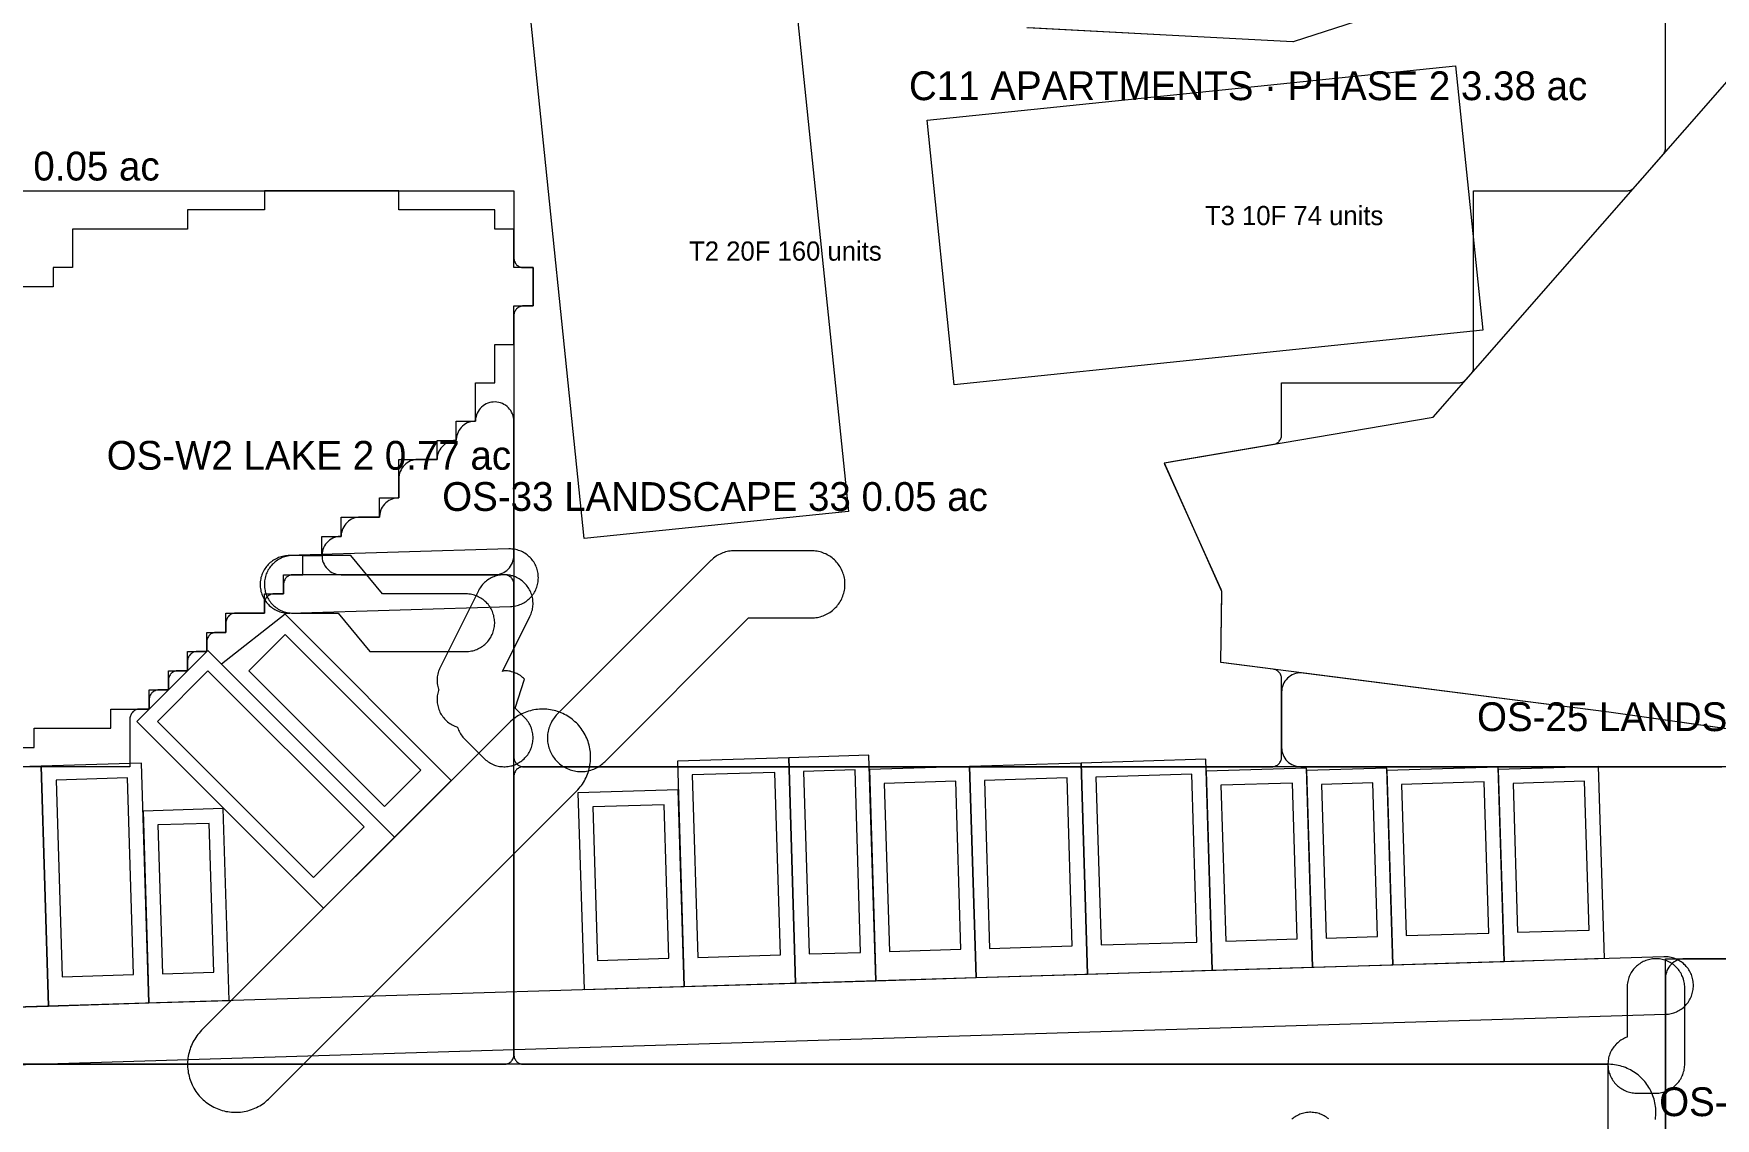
# Model space of a CAD drawing. Extents: x 32 to 940, y -21 to 684.
# Drawn here: x 490 to 665.2, y 413.4 to 526.4 of the extents above; entities that cross this region are included whole.
import ezdxf

# ---------------------------------------------------------------- set-up
doc = ezdxf.new("R2010")
doc.units = 0
for name, color, linetype, lineweight in [('BUILDING-APARTMENTS', 1, 'Continuous', 0), ('GREEN-LANDSCAPE', 3, 'Continuous', 0), ('PLOT', 4, 'Continuous', 0), ('ROAD-PRIMARY', 1, 'Continuous', 0), ('ROAD-SECONDARY', 1, 'Continuous', 0), ('ROAD-TERTIARY', 7, 'Continuous', 0), ('SITE-BOUNDARY', 7, 'Continuous', 0), ('TEXT-PLOT', 7, 'Continuous', 0), ('TEXT-ZONE', 7, 'Continuous', 0), ('VILLA-HOUSE', 7, 'Continuous', 0), ('WATER', 5, 'Continuous', 0), ('ZONE-APARTMENTS', 1, 'Continuous', 0), ('ZONE-VILLAS', 2, 'Continuous', 0)]:
    doc.layers.add(name, color=color, linetype=linetype, lineweight=lineweight)

msp = doc.modelspace()

# ---------------------------------------------------------------- linework, layer by layer
at = {"layer": 'BUILDING-APARTMENTS'}
for points in [[(547.33, 473.76), (541.65, 528.84), (569.18, 531.68), (574.87, 476.6)], [(585.89, 489.8), (583.05, 517.34), (638.12, 523.03), (640.97, 495.49)]]:
    msp.add_lwpolyline(points, close=True, dxfattribs=at)
at = {"layer": 'GREEN-LANDSCAPE'}
msp.add_lwpolyline([(520, 472.05), (520.01, 471.85), (520.03, 471.65), (520.07, 471.46), (520.14, 471.27), (520.22, 471.09), (520.32, 470.92), (520.44, 470.75), (520.57, 470.6), (520.71, 470.47), (520.87, 470.35), (521.04, 470.24), (521.22, 470.16), (521.41, 470.09), (521.6, 470.04), (521.8, 470.01), (522, 470), (538, 470), (538.2, 470.01), (538.39, 470.04), (538.58, 470.09), (538.77, 470.15), (538.94, 470.24), (539.11, 470.34), (539.27, 470.45), (539.41, 470.59), (539.55, 470.73), (539.66, 470.89), (539.76, 471.06), (539.85, 471.23), (539.91, 471.42), (539.96, 471.61), (539.99, 471.8), (540, 472), (540, 486), (539.99, 486.19), (539.96, 486.38), (539.92, 486.57), (539.85, 486.75), (539.77, 486.93), (539.67, 487.1), (539.56, 487.25), (539.43, 487.4), (539.29, 487.53), (539.14, 487.65), (538.97, 487.75), (538.8, 487.83), (538.62, 487.9), (538.43, 487.95), (538.24, 487.99), (538.05, 488), (537.86, 487.99), (537.66, 487.97), (537.48, 487.93), (537.29, 487.87), (537.11, 487.79), (536.95, 487.7), (536.79, 487.59), (536.64, 487.47), (536.5, 487.33), (536.38, 487.18), (536.28, 487.02), (536.19, 486.84), (536.11, 486.67), (536.06, 486.48), (536.02, 486.29), (536, 486.1), (536, 486), (535.9, 486), (535.71, 485.98), (535.51, 485.94), (535.33, 485.88), (535.14, 485.81), (534.97, 485.72), (534.81, 485.61), (534.66, 485.48), (534.52, 485.34), (534.39, 485.19), (534.28, 485.03), (534.19, 484.86), (534.12, 484.67), (534.06, 484.49), (534.02, 484.29), (534, 484.1), (534, 484), (533.9, 484), (533.71, 483.98), (533.51, 483.94), (533.33, 483.88), (533.14, 483.81), (532.97, 483.72), (532.81, 483.61), (532.66, 483.48), (532.52, 483.34), (532.39, 483.19), (532.28, 483.03), (532.19, 482.86), (532.12, 482.67), (532.06, 482.49), (532.02, 482.29), (532, 482.1), (532, 482), (531.95, 482), (530, 482), (529.8, 481.99), (529.61, 481.96), (529.42, 481.91), (529.23, 481.85), (529.06, 481.76), (528.89, 481.66), (528.73, 481.55), (528.59, 481.41), (528.45, 481.27), (528.34, 481.11), (528.24, 480.94), (528.15, 480.77), (528.09, 480.58), (528.04, 480.39), (528.01, 480.2), (528, 480), (528, 478.05), (528, 478), (527.9, 478), (527.71, 477.98), (527.51, 477.94), (527.33, 477.88), (527.14, 477.81), (526.97, 477.72), (526.81, 477.61), (526.66, 477.48), (526.52, 477.34), (526.39, 477.19), (526.28, 477.03), (526.19, 476.86), (526.12, 476.67), (526.06, 476.49), (526.02, 476.29), (526, 476.1), (526, 476), (525.95, 476), (524, 476), (523.81, 475.99), (523.62, 475.96), (523.44, 475.92), (523.26, 475.86), (523.08, 475.78), (522.92, 475.68), (522.76, 475.57), (522.62, 475.45), (522.49, 475.31), (522.37, 475.16), (522.27, 475), (522.18, 474.83), (522.11, 474.66), (522.06, 474.47), (522.02, 474.29), (522, 474.1), (522, 474), (521.9, 474), (521.7, 473.98), (521.51, 473.94), (521.32, 473.88), (521.13, 473.8), (520.96, 473.71), (520.79, 473.6), (520.64, 473.47), (520.5, 473.32), (520.38, 473.17), (520.27, 473), (520.18, 472.82), (520.1, 472.64), (520.05, 472.45), (520.02, 472.25)], close=True, dxfattribs=at)
for points in [[(666.16, 453.98), (654.11, 455.69), (654.08, 455.69), (622.25, 459.76), (622.05, 459.78), (621.85, 459.77), (621.66, 459.75), (621.46, 459.7), (621.27, 459.64), (621.09, 459.56), (620.92, 459.46), (620.76, 459.34), (620.61, 459.21), (620.47, 459.06), (620.35, 458.9), (620.24, 458.73), (620.16, 458.55), (620.09, 458.37), (620.04, 458.17), (620.01, 457.98), (620, 457.78), (620, 452), (620.01, 451.8), (620.04, 451.61), (620.09, 451.42), (620.15, 451.23), (620.24, 451.06), (620.34, 450.89), (620.45, 450.73), (620.59, 450.59), (620.73, 450.45), (620.89, 450.34), (621.06, 450.24), (621.23, 450.15), (621.42, 450.09), (621.61, 450.04), (621.8, 450.01), (622, 450), (665.88, 450)], [(670.78, 430), (662, 430), (661.8, 429.99), (661.61, 429.96), (661.42, 429.91), (661.23, 429.85), (661.06, 429.76), (660.89, 429.66), (660.73, 429.55), (660.59, 429.41), (660.45, 429.27), (660.34, 429.11), (660.24, 428.94), (660.15, 428.77), (660.09, 428.58), (660.04, 428.39), (660.01, 428.2), (660, 428), (660, 411.02)]]:
    msp.add_lwpolyline(points, dxfattribs=at)
at = {"layer": 'PLOT'}
for points in [[(527.57, 442.67), (533.48, 448.58), (516.16, 465.9), (509.54, 460.7)], [(520.18, 435.28), (527.57, 442.67), (508.12, 462.11), (500.73, 454.72)], [(491.52, 425.07), (501.97, 425.39), (501.2, 450.38), (490.76, 450.06)], [(557.76, 427.1), (569.36, 427.46), (568.64, 450.94), (557.04, 450.59)], [(569.36, 427.46), (577.72, 427.71), (577, 451.2), (568.64, 450.94)], [(588.17, 428.03), (599.77, 428.39), (599.1, 450.38), (587.49, 450.02)], [(599.77, 428.39), (612.77, 428.79), (612.1, 450.78), (599.1, 450.38)], [(478.52, 424.67), (491.52, 425.07), (490.76, 450.06), (477.76, 449.66)], [(577.72, 427.71), (588.17, 428.03), (587.49, 450.02), (577.05, 449.7)], [(612.77, 428.79), (623.22, 429.11), (622.59, 449.85), (612.14, 449.53)], [(623.22, 429.11), (631.58, 429.36), (630.95, 449.85), (622.59, 449.6)], [(631.58, 429.36), (643.19, 429.72), (642.57, 449.96), (630.96, 449.6)], [(643.19, 429.72), (653.63, 430.04), (653.02, 450.03), (642.57, 449.71)], [(547.31, 426.78), (557.76, 427.1), (557.13, 447.59), (546.68, 447.27)], [(501.97, 425.39), (510.33, 425.65), (509.71, 445.64), (501.36, 445.38)]]:
    msp.add_lwpolyline(points, close=True, dxfattribs=at)
at = {"layer": 'ROAD-PRIMARY'}
msp.add_lwpolyline([(511.14, 414), (511.34, 414.01), (511.53, 414.03), (511.72, 414.05), (511.91, 414.08), (512.1, 414.12), (512.28, 414.17), (512.47, 414.22), (512.65, 414.28), (512.83, 414.35), (513.01, 414.42), (513.18, 414.5), (513.36, 414.59), (513.52, 414.68), (513.69, 414.78), (513.85, 414.89), (514, 415), (514.15, 415.12), (514.3, 415.25), (514.44, 415.38), (514.54, 415.46), (546.54, 447.46), (546.67, 447.6), (546.8, 447.75), (546.92, 447.89), (547.04, 448.05), (547.15, 448.2), (547.25, 448.37), (547.35, 448.53), (547.44, 448.7), (547.52, 448.87), (547.6, 449.05), (547.67, 449.23), (547.74, 449.41), (547.8, 449.59), (547.85, 449.78), (547.89, 449.97), (547.93, 450.15), (547.96, 450.35), (547.98, 450.54), (547.99, 450.73), (548, 450.92), (548, 451.11), (547.99, 451.3), (547.98, 451.5), (547.95, 451.69), (547.92, 451.88), (547.88, 452.06), (547.84, 452.25), (547.79, 452.44), (547.73, 452.62), (547.66, 452.8), (547.59, 452.98), (547.51, 453.15), (547.43, 453.33), (547.33, 453.5), (547.23, 453.66), (547.13, 453.82), (547.02, 453.98), (546.9, 454.13), (546.78, 454.28), (546.65, 454.42), (546.51, 454.56), (546.37, 454.69), (546.23, 454.82), (546.08, 454.94), (545.93, 455.05), (545.77, 455.16), (545.61, 455.27), (545.44, 455.36), (545.27, 455.45), (545.1, 455.54), (544.92, 455.62), (544.74, 455.69), (544.56, 455.75), (544.38, 455.81), (544.19, 455.86), (544, 455.9), (543.81, 455.93), (543.62, 455.96), (543.43, 455.98), (543.24, 455.99), (543.05, 456), (542.86, 456), (542.66, 455.99), (542.47, 455.97), (542.28, 455.95), (542.09, 455.92), (541.9, 455.88), (541.72, 455.83), (541.53, 455.78), (541.35, 455.72), (541.17, 455.65), (540.99, 455.58), (540.82, 455.5), (540.64, 455.41), (540.48, 455.32), (540.31, 455.22), (540.15, 455.11), (540, 455), (539.85, 454.88), (539.7, 454.75), (539.56, 454.62), (539.46, 454.54), (507.46, 422.54), (507.33, 422.4), (507.2, 422.25), (507.08, 422.11), (506.96, 421.95), (506.85, 421.8), (506.75, 421.63), (506.65, 421.47), (506.56, 421.3), (506.48, 421.13), (506.4, 420.95), (506.32, 420.77), (506.26, 420.59), (506.2, 420.41), (506.15, 420.22), (506.11, 420.03), (506.07, 419.85), (506.04, 419.65), (506.02, 419.46), (506.01, 419.27), (506, 419.08), (506, 418.89), (506.01, 418.7), (506.02, 418.5), (506.05, 418.31), (506.08, 418.12), (506.12, 417.94), (506.16, 417.75), (506.21, 417.56), (506.27, 417.38), (506.34, 417.2), (506.41, 417.02), (506.49, 416.85), (506.57, 416.67), (506.67, 416.5), (506.77, 416.34), (506.87, 416.18), (506.98, 416.02), (507.1, 415.87), (507.22, 415.72), (507.35, 415.58), (507.49, 415.44), (507.63, 415.31), (507.77, 415.18), (507.92, 415.06), (508.07, 414.95), (508.23, 414.84), (508.39, 414.73), (508.56, 414.64), (508.73, 414.55), (508.9, 414.46), (509.08, 414.38), (509.26, 414.31), (509.44, 414.25), (509.62, 414.19), (509.81, 414.14), (510, 414.1), (510.19, 414.07), (510.38, 414.04), (510.57, 414.02), (510.76, 414.01), (510.95, 414)], close=True, dxfattribs=at)
msp.add_lwpolyline([(658.95, 413.26), (658.97, 413.46), (658.99, 413.65), (659, 413.84), (659, 414.03), (659, 414.22), (658.98, 414.42), (658.96, 414.61), (658.94, 414.8), (658.9, 414.99), (658.86, 415.18), (658.81, 415.36), (658.75, 415.55), (658.69, 415.73), (658.62, 415.91), (658.55, 416.08), (658.46, 416.25), (658.37, 416.43), (658.28, 416.59), (658.17, 416.75), (658.06, 416.91), (657.95, 417.07), (657.83, 417.22), (657.7, 417.36), (657.57, 417.5), (657.43, 417.64), (657.29, 417.76), (657.14, 417.89), (656.99, 418.01), (656.84, 418.12), (656.67, 418.23), (656.51, 418.32), (656.34, 418.42), (656.17, 418.5), (656, 418.58), (655.82, 418.66), (655.64, 418.72), (655.45, 418.78), (655.27, 418.84), (655.08, 418.88), (654.89, 418.92), (654.7, 418.95), (654.51, 418.97), (654.32, 418.99), (654.13, 419), (654, 419), (420, 419)], dxfattribs=at)
at = {"layer": 'ROAD-SECONDARY'}
msp.add_lwpolyline([(547.1, 449.5), (547.26, 449.51), (547.42, 449.52), (547.57, 449.55), (547.73, 449.58), (547.88, 449.61), (548.03, 449.65), (548.18, 449.7), (548.33, 449.76), (548.47, 449.82), (548.61, 449.89), (548.75, 449.97), (548.89, 450.05), (549.02, 450.14), (549.14, 450.23), (549.27, 450.33), (549.38, 450.44), (549.48, 450.52), (564.45, 465.5), (571, 465.5), (571.16, 465.5), (571.32, 465.51), (571.47, 465.53), (571.63, 465.56), (571.78, 465.59), (571.93, 465.63), (572.08, 465.67), (572.23, 465.72), (572.38, 465.78), (572.52, 465.85), (572.66, 465.92), (572.8, 466), (572.93, 466.08), (573.06, 466.17), (573.19, 466.27), (573.31, 466.37), (573.42, 466.48), (573.53, 466.59), (573.64, 466.7), (573.74, 466.82), (573.84, 466.95), (573.93, 467.08), (574.01, 467.21), (574.09, 467.35), (574.16, 467.49), (574.22, 467.63), (574.28, 467.78), (574.33, 467.93), (574.38, 468.08), (574.41, 468.23), (574.45, 468.39), (574.47, 468.54), (574.49, 468.7), (574.5, 468.86), (574.5, 469.01), (574.5, 469.17), (574.48, 469.33), (574.47, 469.49), (574.44, 469.64), (574.41, 469.8), (574.37, 469.95), (574.32, 470.1), (574.27, 470.25), (574.21, 470.39), (574.14, 470.54), (574.07, 470.68), (573.99, 470.81), (573.91, 470.95), (573.82, 471.07), (573.72, 471.2), (573.62, 471.32), (573.51, 471.44), (573.4, 471.55), (573.28, 471.65), (573.16, 471.75), (573.04, 471.85), (572.91, 471.94), (572.77, 472.02), (572.64, 472.09), (572.5, 472.17), (572.35, 472.23), (572.2, 472.29), (572.05, 472.34), (571.9, 472.38), (571.75, 472.42), (571.6, 472.45), (571.44, 472.47), (571.28, 472.49), (571.13, 472.5), (571, 472.5), (563, 472.5), (562.84, 472.5), (562.68, 472.49), (562.53, 472.47), (562.37, 472.44), (562.22, 472.41), (562.07, 472.37), (561.92, 472.33), (561.77, 472.28), (561.62, 472.22), (561.48, 472.15), (561.34, 472.08), (561.2, 472), (561.07, 471.92), (560.94, 471.83), (560.81, 471.73), (560.69, 471.63), (560.58, 471.52), (560.52, 471.48), (544.52, 455.48), (544.42, 455.36), (544.31, 455.24), (544.22, 455.12), (544.12, 454.99), (544.03, 454.86), (543.96, 454.73), (543.88, 454.59), (543.81, 454.44), (543.75, 454.3), (543.7, 454.15), (543.65, 454), (543.61, 453.85), (543.57, 453.7), (543.54, 453.54), (543.52, 453.38), (543.51, 453.23), (543.5, 453.07), (543.5, 452.91), (543.51, 452.76), (543.52, 452.6), (543.54, 452.44), (543.57, 452.29), (543.61, 452.13), (543.65, 451.98), (543.7, 451.83), (543.76, 451.69), (543.82, 451.54), (543.89, 451.4), (543.96, 451.26), (544.04, 451.13), (544.13, 451), (544.22, 450.87), (544.32, 450.75), (544.43, 450.63), (544.54, 450.51), (544.65, 450.41), (544.77, 450.3), (544.89, 450.2), (545.02, 450.11), (545.15, 450.03), (545.29, 449.95), (545.43, 449.87), (545.57, 449.81), (545.72, 449.74), (545.86, 449.69), (546.01, 449.64), (546.16, 449.6), (546.32, 449.57), (546.47, 449.54), (546.63, 449.52), (546.79, 449.51), (546.94, 449.5)], close=True, dxfattribs=at)
at = {"layer": 'ROAD-TERTIARY'}
for points in [[(539.65, 466.69), (539.79, 466.7), (539.94, 466.72), (540.08, 466.74), (540.22, 466.77), (540.36, 466.8), (540.5, 466.84), (540.63, 466.89), (540.77, 466.95), (540.9, 467.01), (541.03, 467.08), (541.15, 467.15), (541.27, 467.23), (541.39, 467.32), (541.5, 467.41), (541.61, 467.5), (541.71, 467.6), (541.81, 467.71), (541.9, 467.82), (541.99, 467.94), (542.07, 468.06), (542.15, 468.18), (542.22, 468.3), (542.28, 468.43), (542.34, 468.57), (542.39, 468.7), (542.43, 468.84), (542.47, 468.98), (542.5, 469.12), (542.53, 469.26), (542.54, 469.4), (542.55, 469.55), (542.56, 469.69), (542.55, 469.84), (542.54, 469.98), (542.52, 470.13), (542.5, 470.27), (542.47, 470.41), (542.43, 470.55), (542.39, 470.69), (542.34, 470.82), (542.28, 470.95), (542.22, 471.08), (542.14, 471.21), (542.07, 471.33), (541.99, 471.45), (541.9, 471.57), (541.81, 471.68), (541.71, 471.78), (541.61, 471.88), (541.5, 471.98), (541.38, 472.07), (541.27, 472.16), (541.15, 472.24), (541.02, 472.31), (540.9, 472.38), (540.76, 472.44), (540.63, 472.49), (540.5, 472.54), (540.36, 472.58), (540.22, 472.62), (540.08, 472.65), (539.93, 472.67), (539.79, 472.68), (539.64, 472.69), (539.47, 472.69), (516.48, 471.99), (516.33, 471.98), (516.19, 471.96), (516.04, 471.94), (515.9, 471.91), (515.76, 471.88), (515.63, 471.83), (515.49, 471.79), (515.36, 471.73), (515.23, 471.67), (515.1, 471.6), (514.97, 471.53), (514.85, 471.45), (514.74, 471.36), (514.62, 471.27), (514.52, 471.18), (514.41, 471.07), (514.32, 470.97), (514.22, 470.86), (514.14, 470.74), (514.05, 470.62), (513.98, 470.5), (513.91, 470.38), (513.84, 470.25), (513.79, 470.11), (513.74, 469.98), (513.69, 469.84), (513.65, 469.7), (513.62, 469.56), (513.6, 469.42), (513.58, 469.27), (513.57, 469.13), (513.57, 468.99), (513.57, 468.84), (513.58, 468.7), (513.6, 468.55), (513.62, 468.41), (513.65, 468.27), (513.69, 468.13), (513.74, 467.99), (513.79, 467.86), (513.85, 467.73), (513.91, 467.6), (513.98, 467.47), (514.06, 467.35), (514.14, 467.23), (514.23, 467.11), (514.32, 467), (514.42, 466.9), (514.52, 466.8), (514.63, 466.7), (514.74, 466.61), (514.86, 466.52), (514.98, 466.44), (515.1, 466.37), (515.23, 466.3), (515.36, 466.24), (515.49, 466.19), (515.63, 466.14), (515.77, 466.1), (515.91, 466.06), (516.05, 466.03), (516.19, 466.01), (516.34, 466), (516.48, 465.99), (516.66, 465.99)], [(535.14, 462), (535.29, 462.01), (535.43, 462.03), (535.57, 462.06), (535.72, 462.09), (535.86, 462.12), (535.99, 462.17), (536.13, 462.22), (536.26, 462.28), (536.39, 462.34), (536.52, 462.41), (536.64, 462.49), (536.76, 462.57), (536.87, 462.66), (536.98, 462.75), (537.09, 462.85), (537.19, 462.95), (537.29, 463.06), (537.38, 463.17), (537.46, 463.29), (537.54, 463.41), (537.62, 463.53), (537.68, 463.66), (537.75, 463.79), (537.8, 463.92), (537.85, 464.06), (537.89, 464.2), (537.93, 464.34), (537.95, 464.48), (537.98, 464.62), (537.99, 464.77), (538, 464.91), (538, 465.05), (537.99, 465.2), (537.98, 465.34), (537.96, 465.49), (537.93, 465.63), (537.9, 465.77), (537.86, 465.91), (537.81, 466.04), (537.76, 466.18), (537.7, 466.31), (537.63, 466.44), (537.56, 466.56), (537.48, 466.68), (537.4, 466.8), (537.31, 466.92), (537.22, 467.02), (537.12, 467.13), (537.01, 467.23), (536.9, 467.32), (536.79, 467.41), (536.67, 467.49), (536.55, 467.57), (536.42, 467.64), (536.29, 467.71), (536.16, 467.77), (536.03, 467.82), (535.89, 467.87), (535.75, 467.9), (535.61, 467.94), (535.47, 467.96), (535.32, 467.98), (535.18, 468), (535.04, 468), (526.31, 468), (523, 472), (517, 472), (516.86, 472), (516.71, 471.99), (516.57, 471.97), (516.43, 471.94), (516.28, 471.91), (516.14, 471.88), (516.01, 471.83), (515.87, 471.78), (515.74, 471.72), (515.61, 471.66), (515.48, 471.59), (515.36, 471.51), (515.24, 471.43), (515.13, 471.34), (515.02, 471.25), (514.91, 471.15), (514.81, 471.05), (514.71, 470.94), (514.62, 470.83), (514.54, 470.71), (514.46, 470.59), (514.38, 470.47), (514.32, 470.34), (514.25, 470.21), (514.2, 470.08), (514.15, 469.94), (514.11, 469.8), (514.07, 469.66), (514.05, 469.52), (514.02, 469.38), (514.01, 469.23), (514, 469.09), (514, 468.95), (514.01, 468.8), (514.02, 468.66), (514.04, 468.51), (514.07, 468.37), (514.1, 468.23), (514.14, 468.09), (514.19, 467.96), (514.24, 467.82), (514.3, 467.69), (514.37, 467.56), (514.44, 467.44), (514.52, 467.32), (514.6, 467.2), (514.69, 467.08), (514.78, 466.98), (514.88, 466.87), (514.99, 466.77), (515.1, 466.68), (515.21, 466.59), (515.33, 466.51), (515.45, 466.43), (515.58, 466.36), (515.71, 466.29), (515.84, 466.23), (515.97, 466.18), (516.11, 466.13), (516.25, 466.1), (516.39, 466.06), (516.53, 466.04), (516.68, 466.02), (516.82, 466), (516.96, 466), (521.69, 466), (525, 462), (535, 462)], [(539.1, 450), (539.24, 450.01), (539.39, 450.02), (539.53, 450.05), (539.67, 450.08), (539.81, 450.11), (539.95, 450.15), (540.09, 450.2), (540.22, 450.26), (540.35, 450.32), (540.48, 450.39), (540.6, 450.46), (540.72, 450.54), (540.84, 450.63), (540.95, 450.72), (541.06, 450.82), (541.16, 450.92), (541.26, 451.02), (541.35, 451.13), (541.44, 451.25), (541.52, 451.37), (541.59, 451.49), (541.66, 451.62), (541.73, 451.75), (541.78, 451.88), (541.83, 452.02), (541.88, 452.15), (541.92, 452.29), (541.95, 452.44), (541.97, 452.58), (541.99, 452.72), (542, 452.87), (542, 453.01), (542, 453.15), (541.99, 453.3), (541.97, 453.44), (541.94, 453.58), (541.91, 453.72), (541.87, 453.86), (541.83, 454), (541.78, 454.14), (541.72, 454.27), (541.65, 454.4), (541.58, 454.52), (541.51, 454.65), (541.43, 454.76), (541.34, 454.88), (541.25, 454.99), (541.15, 455.1), (541.12, 455.12), (540.15, 456.09), (541.12, 459.12), (541.02, 459.22), (540.91, 459.31), (540.79, 459.4), (540.68, 459.49), (540.55, 459.57), (540.43, 459.64), (540.3, 459.7), (540.17, 459.76), (540.03, 459.82), (539.9, 459.86), (539.76, 459.9), (539.62, 459.94), (539.48, 459.96), (539.33, 459.98), (539.19, 459.99), (539.04, 460), (539, 460), (538.81, 459.91), (541.68, 465.66), (541.75, 465.79), (541.8, 465.92), (541.85, 466.06), (541.89, 466.2), (541.93, 466.34), (541.95, 466.48), (541.98, 466.62), (541.99, 466.76), (542, 466.91), (542, 467.05), (541.99, 467.2), (541.98, 467.34), (541.96, 467.49), (541.93, 467.63), (541.9, 467.77), (541.86, 467.91), (541.81, 468.04), (541.76, 468.18), (541.7, 468.31), (541.63, 468.44), (541.56, 468.56), (541.48, 468.68), (541.4, 468.8), (541.31, 468.91), (541.22, 469.02), (541.12, 469.13), (541.01, 469.23), (540.9, 469.32), (540.79, 469.41), (540.67, 469.49), (540.55, 469.57), (540.42, 469.64), (540.29, 469.71), (540.16, 469.77), (540.03, 469.82), (539.89, 469.87), (539.75, 469.9), (539.61, 469.94), (539.47, 469.96), (539.33, 469.98), (539.18, 470), (539.04, 470), (538.89, 470), (538.75, 469.99), (538.6, 469.97), (538.46, 469.95), (538.32, 469.92), (538.18, 469.89), (538.04, 469.84), (537.91, 469.79), (537.77, 469.74), (537.64, 469.68), (537.52, 469.61), (537.39, 469.53), (537.27, 469.45), (537.16, 469.37), (537.04, 469.27), (536.94, 469.18), (536.84, 469.08), (536.74, 468.97), (536.64, 468.86), (536.56, 468.74), (536.48, 468.62), (536.4, 468.5), (536.33, 468.37), (536.32, 468.34), (532.32, 460.34), (532.25, 460.21), (532.2, 460.08), (532.15, 459.94), (532.11, 459.8), (532.07, 459.66), (532.05, 459.52), (532.02, 459.38), (532.01, 459.24), (532, 459.09), (532, 458.95), (532.01, 458.8), (532.02, 458.66), (532.04, 458.51), (532.07, 458.37), (532.1, 458.23), (532.14, 458.09), (532.17, 458), (532.15, 457.94), (532.11, 457.8), (532.07, 457.66), (532.05, 457.52), (532.02, 457.38), (532.01, 457.24), (532, 457.09), (532, 456.95), (532.01, 456.8), (532.02, 456.66), (532.04, 456.51), (532.07, 456.37), (532.1, 456.23), (532.14, 456.09), (532.19, 455.96), (532.24, 455.82), (532.3, 455.69), (532.37, 455.56), (532.44, 455.44), (532.52, 455.32), (532.6, 455.2), (532.69, 455.09), (532.78, 454.98), (532.88, 454.87), (532.99, 454.77), (533.1, 454.68), (533.21, 454.59), (533.33, 454.51), (533.45, 454.43), (533.58, 454.36), (533.71, 454.29), (533.84, 454.23), (533.97, 454.18), (534.11, 454.13), (534.13, 454.13), (534.14, 454.09), (534.19, 453.96), (534.24, 453.82), (534.3, 453.69), (534.37, 453.56), (534.44, 453.44), (534.52, 453.32), (534.6, 453.2), (534.69, 453.09), (534.78, 452.98), (534.88, 452.88), (536.88, 450.88), (536.98, 450.78), (537.09, 450.69), (537.21, 450.6), (537.32, 450.51), (537.45, 450.43), (537.57, 450.36), (537.7, 450.3), (537.83, 450.24), (537.97, 450.18), (538.1, 450.14), (538.24, 450.1), (538.38, 450.06), (538.52, 450.04), (538.67, 450.02), (538.81, 450.01), (538.96, 450)], [(659.14, 416), (659.29, 416.01), (659.43, 416.03), (659.57, 416.06), (659.72, 416.09), (659.86, 416.12), (659.99, 416.17), (660.13, 416.22), (660.26, 416.28), (660.39, 416.34), (660.52, 416.41), (660.64, 416.49), (660.76, 416.57), (660.87, 416.66), (660.98, 416.75), (661.09, 416.85), (661.19, 416.95), (661.29, 417.06), (661.38, 417.17), (661.46, 417.29), (661.54, 417.41), (661.62, 417.53), (661.68, 417.66), (661.75, 417.79), (661.8, 417.92), (661.85, 418.06), (661.89, 418.2), (661.93, 418.34), (661.95, 418.48), (661.98, 418.62), (661.99, 418.77), (662, 418.91), (662, 419), (662, 427), (662, 427.14), (661.99, 427.29), (661.97, 427.43), (661.95, 427.57), (661.91, 427.71), (661.88, 427.86), (661.83, 427.99), (661.78, 428.13), (661.72, 428.26), (661.66, 428.39), (661.59, 428.52), (661.51, 428.64), (661.43, 428.76), (661.34, 428.87), (661.25, 428.98), (661.15, 429.09), (661.05, 429.19), (660.94, 429.29), (660.83, 429.38), (660.71, 429.46), (660.59, 429.54), (660.47, 429.62), (660.34, 429.68), (660.21, 429.75), (660.08, 429.8), (659.94, 429.85), (659.8, 429.89), (659.66, 429.93), (659.52, 429.95), (659.38, 429.98), (659.23, 429.99), (659.09, 430), (658.95, 430), (658.8, 429.99), (658.66, 429.98), (658.51, 429.96), (658.37, 429.93), (658.23, 429.9), (658.09, 429.86), (657.96, 429.81), (657.82, 429.76), (657.69, 429.7), (657.56, 429.63), (657.44, 429.56), (657.32, 429.48), (657.2, 429.4), (657.09, 429.31), (656.98, 429.21), (656.87, 429.12), (656.77, 429.01), (656.68, 428.9), (656.59, 428.79), (656.51, 428.67), (656.43, 428.55), (656.36, 428.42), (656.29, 428.29), (656.23, 428.16), (656.18, 428.03), (656.13, 427.89), (656.1, 427.75), (656.06, 427.61), (656.04, 427.47), (656.02, 427.32), (656, 427.18), (656, 427.04), (656, 421.83), (655.87, 421.78), (655.74, 421.72), (655.61, 421.66), (655.48, 421.59), (655.36, 421.51), (655.24, 421.43), (655.13, 421.34), (655.02, 421.25), (654.91, 421.15), (654.81, 421.05), (654.71, 420.94), (654.62, 420.83), (654.54, 420.71), (654.46, 420.59), (654.38, 420.47), (654.32, 420.34), (654.25, 420.21), (654.2, 420.08), (654.15, 419.94), (654.11, 419.8), (654.07, 419.66), (654.05, 419.52), (654.02, 419.38), (654.01, 419.23), (654, 419.09), (654, 418.95), (654.01, 418.8), (654.02, 418.66), (654.04, 418.51), (654.07, 418.37), (654.1, 418.23), (654.14, 418.09), (654.19, 417.96), (654.24, 417.82), (654.3, 417.69), (654.37, 417.56), (654.44, 417.44), (654.52, 417.32), (654.6, 417.2), (654.69, 417.08), (654.78, 416.98), (654.88, 416.87), (654.99, 416.77), (655.1, 416.68), (655.21, 416.59), (655.33, 416.51), (655.45, 416.43), (655.58, 416.36), (655.71, 416.29), (655.84, 416.23), (655.97, 416.18), (656.11, 416.13), (656.25, 416.1), (656.39, 416.06), (656.53, 416.04), (656.68, 416.02), (656.82, 416), (656.96, 416), (659, 416)]]:
    msp.add_lwpolyline(points, close=True, dxfattribs=at)
for points in [[(455.11, 417.93), (660.01, 424.21), (660.15, 424.22), (660.3, 424.24), (660.44, 424.26), (660.58, 424.29), (660.72, 424.32), (660.86, 424.36), (660.99, 424.41), (661.13, 424.47), (661.26, 424.53), (661.39, 424.6), (661.51, 424.67), (661.63, 424.75), (661.75, 424.83), (661.86, 424.93), (661.97, 425.02), (662.07, 425.12), (662.17, 425.23), (662.26, 425.34), (662.35, 425.45), (662.43, 425.57), (662.51, 425.7), (662.58, 425.82), (662.64, 425.95), (662.7, 426.09), (662.75, 426.22), (662.79, 426.36), (662.83, 426.5), (662.86, 426.64), (662.88, 426.78), (662.9, 426.92), (662.91, 427.07), (662.92, 427.21), (662.91, 427.36), (662.9, 427.5), (662.88, 427.64), (662.86, 427.79), (662.83, 427.93), (662.79, 428.07), (662.75, 428.2), (662.7, 428.34), (662.64, 428.47), (662.57, 428.6), (662.5, 428.73), (662.43, 428.85), (662.35, 428.97), (662.26, 429.08), (662.17, 429.2), (662.07, 429.3), (661.96, 429.4), (661.86, 429.5), (661.74, 429.59), (661.63, 429.68), (661.51, 429.75), (661.38, 429.83), (661.25, 429.9), (661.12, 429.96), (660.99, 430.01), (660.86, 430.06), (660.72, 430.1), (660.58, 430.14), (660.43, 430.17), (660.29, 430.19), (660.15, 430.2), (660, 430.21), (659.82, 430.21), (454.92, 423.93)], [(624.91, 413.31), (624.79, 413.4), (624.68, 413.49), (624.55, 413.57), (624.43, 413.64), (624.3, 413.7), (624.17, 413.76), (624.03, 413.82), (623.9, 413.86), (623.76, 413.9), (623.62, 413.94), (623.48, 413.96), (623.33, 413.98), (623.19, 413.99), (623.04, 414), (622.9, 414), (622.76, 413.99), (622.61, 413.98), (622.47, 413.95), (622.33, 413.92), (622.19, 413.89), (622.05, 413.85), (621.91, 413.8), (621.78, 413.74), (621.65, 413.68), (621.52, 413.61), (621.4, 413.54), (621.28, 413.46), (621.16, 413.37), (621.05, 413.28)]]:
    msp.add_lwpolyline(points, dxfattribs=at)
at = {"layer": 'SITE-BOUNDARY'}
for points in [[(678.39, 452.25), (654.09, 455.69), (613.67, 460.86), (613.66, 460.86), (613.66, 460.86), (613.66, 460.87), (613.78, 468.26), (607.78, 481.64), (607.77, 481.66), (607.79, 481.66), (635.79, 486.41), (679.67, 536.52)], [(644.88, 533.18), (621.2, 525.52), (621.18, 525.51), (621.17, 525.51), (593.45, 526.98)]]:
    msp.add_lwpolyline(points, dxfattribs=at)
at = {"layer": 'VILLA-HOUSE'}
for points in [[(526.51, 445.85), (530.3, 449.64), (516.16, 463.78), (512.37, 459.99)], [(519.12, 438.46), (524.39, 443.73), (508.12, 459.99), (502.85, 454.72)], [(492.93, 428.11), (500.38, 428.34), (499.75, 448.83), (492.3, 448.6)], [(559.16, 430.14), (567.77, 430.41), (567.19, 449.4), (558.58, 449.14)], [(570.77, 430.5), (576.13, 430.66), (575.55, 449.66), (570.19, 449.49)], [(589.57, 431.08), (598.18, 431.34), (597.65, 448.83), (589.04, 448.57)], [(601.18, 431.43), (611.18, 431.74), (610.65, 449.23), (600.65, 448.92)], [(579.13, 430.76), (586.58, 430.98), (586.04, 448.48), (578.59, 448.25)], [(614.18, 431.83), (621.63, 432.06), (621.13, 448.3), (613.68, 448.07)], [(624.63, 432.15), (629.99, 432.32), (629.5, 448.31), (624.14, 448.14)], [(632.99, 432.41), (641.59, 432.67), (641.11, 448.41), (632.5, 448.15)], [(644.59, 432.76), (652.04, 432.99), (651.57, 448.49), (644.12, 448.26)], [(548.72, 429.82), (556.16, 430.05), (555.67, 446.04), (548.23, 445.82)], [(503.38, 428.43), (508.73, 428.6), (508.26, 444.09), (502.9, 443.93)]]:
    msp.add_lwpolyline(points, close=True, dxfattribs=at)
at = {"layer": 'WATER'}
msp.add_lwpolyline([(484, 452), (490, 452), (490, 454), (498, 454), (498, 456), (501.98, 456), (502, 456), (502, 456.02), (502, 458), (503.98, 458), (504, 458), (504, 458.02), (504, 460), (505.98, 460), (506, 460), (506, 460.02), (506, 462), (507.98, 462), (508, 462), (508, 462.02), (508, 464), (509.98, 464), (510, 464), (510, 464.02), (510, 466), (513.98, 466), (514, 466), (514, 466.02), (514, 468), (515.98, 468), (516, 468), (516, 468.02), (516, 470), (518, 470), (518, 472), (520, 472), (520, 474), (522, 474), (522, 476), (526, 476), (526, 478), (528, 478), (528, 482), (532, 482), (532, 484), (534, 484), (534, 486), (536, 486), (536, 490), (538, 490), (538, 494), (540, 494), (540, 498), (541.98, 498), (542, 498), (542, 498.02), (542, 501.98), (542, 502), (541.98, 502), (540, 502), (540, 506), (538, 506), (538, 508), (528, 508), (528, 510), (514, 510), (514, 508), (506, 508), (506, 506), (494, 506), (494, 502), (492, 502), (492, 500), (484, 500)], dxfattribs=at)
at = {"layer": 'ZONE-APARTMENTS'}
for points in [[(480.02, 510), (539.98, 510), (540, 510), (540, 509.98), (540, 503), (540, 502.9), (540.02, 502.8), (540.04, 502.71), (540.08, 502.62), (540.12, 502.53), (540.17, 502.44), (540.23, 502.37), (540.29, 502.29), (540.37, 502.23), (540.44, 502.17), (540.53, 502.12), (540.62, 502.08), (540.71, 502.04), (540.8, 502.02), (540.9, 502), (541, 502), (541.98, 502), (542, 502), (542, 501.98), (542, 498.02), (542, 498), (541.98, 498), (541, 498), (540.9, 498), (540.8, 497.98), (540.71, 497.96), (540.62, 497.92), (540.53, 497.88), (540.44, 497.83), (540.37, 497.77), (540.29, 497.71), (540.23, 497.63), (540.17, 497.56), (540.12, 497.47), (540.08, 497.38), (540.04, 497.29), (540.02, 497.2), (540, 497.1), (540, 497), (540, 451), (540, 450.9), (540.02, 450.8), (540.04, 450.71), (540.08, 450.62), (540.12, 450.53), (540.17, 450.44), (540.23, 450.37), (540.29, 450.29), (540.37, 450.23), (540.44, 450.17), (540.53, 450.12), (540.62, 450.08), (540.71, 450.04), (540.8, 450.02), (540.9, 450), (541, 450), (619, 450), (619.1, 450), (619.2, 450.02), (619.29, 450.04), (619.38, 450.08), (619.47, 450.12), (619.56, 450.17), (619.63, 450.23), (619.71, 450.29), (619.77, 450.37), (619.83, 450.44), (619.88, 450.53), (619.92, 450.62), (619.96, 450.71), (619.98, 450.8), (620, 450.9), (620, 451), (620, 459.17), (620, 459.26), (619.98, 459.36), (619.96, 459.45), (619.93, 459.54), (619.89, 459.63), (619.84, 459.71), (619.78, 459.79), (619.72, 459.86), (619.65, 459.93), (619.57, 459.99), (619.49, 460.04), (619.4, 460.08), (619.31, 460.12), (619.22, 460.14), (619.13, 460.16), (613.69, 460.85), (613.67, 460.86), (613.66, 460.86), (613.66, 460.86), (613.66, 460.87), (613.66, 460.89), (613.78, 468.04), (613.77, 468.15), (613.76, 468.26), (613.73, 468.36), (613.69, 468.46), (607.84, 481.5), (607.78, 481.63), (607.78, 481.64), (607.77, 481.66), (607.79, 481.66), (607.8, 481.66), (608.52, 481.78), (619.17, 483.59), (619.27, 483.61), (619.36, 483.64), (619.45, 483.68), (619.54, 483.73), (619.62, 483.79), (619.7, 483.86), (619.76, 483.93), (619.82, 484.01), (619.88, 484.1), (619.92, 484.19), (619.96, 484.28), (619.98, 484.38), (619.99, 484.48), (620, 484.58), (620, 489.98), (620, 490), (620.02, 490), (638.48, 490), (638.58, 490), (638.67, 490.02), (638.76, 490.04), (638.85, 490.07), (638.94, 490.11), (639.02, 490.16), (639.1, 490.21), (639.17, 490.27), (639.23, 490.34), (639.75, 490.93), (639.82, 491.01), (639.87, 491.1), (639.92, 491.19), (639.95, 491.29), (639.98, 491.39), (639.99, 491.49), (640, 491.59), (640, 509.98), (640, 510), (640.02, 510), (655.99, 510), (656.09, 510), (656.18, 510.02), (656.27, 510.04), (656.36, 510.07), (656.45, 510.11), (656.53, 510.16), (656.61, 510.21), (656.68, 510.27), (656.74, 510.34), (657.16, 510.81), (659.75, 513.78), (659.82, 513.86), (659.87, 513.94), (659.92, 514.04), (659.95, 514.13), (659.98, 514.23), (659.99, 514.33), (660, 514.44), (660, 529.98)], [(628.83, 527.99), (621.21, 525.52), (621.2, 525.52), (621.18, 525.51), (621.17, 525.51), (621.16, 525.51), (609.29, 526.14), (593.64, 526.97)]]:
    msp.add_lwpolyline(points, dxfattribs=at)
at = {"layer": 'ZONE-VILLAS'}
for points in [[(433.16, 419), (539, 419), (539.1, 419), (539.2, 419.02), (539.29, 419.04), (539.38, 419.08), (539.47, 419.12), (539.56, 419.17), (539.63, 419.23), (539.71, 419.29), (539.77, 419.37), (539.83, 419.44), (539.88, 419.53), (539.92, 419.62), (539.96, 419.71), (539.98, 419.8), (540, 419.9), (540, 420), (540, 469), (540, 469.1), (539.98, 469.2), (539.96, 469.29), (539.92, 469.38), (539.88, 469.47), (539.83, 469.56), (539.77, 469.63), (539.71, 469.71), (539.63, 469.77), (539.56, 469.83), (539.47, 469.88), (539.38, 469.92), (539.29, 469.96), (539.2, 469.98), (539.1, 470), (539, 470), (517, 470), (516.9, 470), (516.8, 469.98), (516.71, 469.96), (516.62, 469.92), (516.53, 469.88), (516.44, 469.83), (516.37, 469.77), (516.29, 469.71), (516.23, 469.63), (516.17, 469.56), (516.12, 469.47), (516.08, 469.38), (516.04, 469.29), (516.02, 469.2), (516, 469.1), (516, 469), (516, 468.02), (516, 468), (515.98, 468), (515, 468), (514.9, 468), (514.8, 467.98), (514.71, 467.96), (514.62, 467.92), (514.53, 467.88), (514.44, 467.83), (514.37, 467.77), (514.29, 467.71), (514.23, 467.63), (514.17, 467.56), (514.12, 467.47), (514.08, 467.38), (514.04, 467.29), (514.02, 467.2), (514, 467.1), (514, 467), (514, 466.02), (514, 466), (513.98, 466), (511, 466), (510.9, 466), (510.8, 465.98), (510.71, 465.96), (510.62, 465.92), (510.53, 465.88), (510.44, 465.83), (510.37, 465.77), (510.29, 465.71), (510.23, 465.63), (510.17, 465.56), (510.12, 465.47), (510.08, 465.38), (510.04, 465.29), (510.02, 465.2), (510, 465.1), (510, 465), (510, 464.02), (510, 464), (509.98, 464), (509, 464), (508.9, 464), (508.8, 463.98), (508.71, 463.96), (508.62, 463.92), (508.53, 463.88), (508.44, 463.83), (508.37, 463.77), (508.29, 463.71), (508.23, 463.63), (508.17, 463.56), (508.12, 463.47), (508.08, 463.38), (508.04, 463.29), (508.02, 463.2), (508, 463.1), (508, 463), (508, 462.02), (508, 462), (507.98, 462), (507, 462), (506.9, 462), (506.8, 461.98), (506.71, 461.96), (506.62, 461.92), (506.53, 461.88), (506.44, 461.83), (506.37, 461.77), (506.29, 461.71), (506.23, 461.63), (506.17, 461.56), (506.12, 461.47), (506.08, 461.38), (506.04, 461.29), (506.02, 461.2), (506, 461.1), (506, 461), (506, 460.02), (506, 460), (505.98, 460), (505, 460), (504.9, 460), (504.8, 459.98), (504.71, 459.96), (504.62, 459.92), (504.53, 459.88), (504.44, 459.83), (504.37, 459.77), (504.29, 459.71), (504.23, 459.63), (504.17, 459.56), (504.12, 459.47), (504.08, 459.38), (504.04, 459.29), (504.02, 459.2), (504, 459.1), (504, 459), (504, 458.02), (504, 458), (503.98, 458), (503, 458), (502.9, 458), (502.8, 457.98), (502.71, 457.96), (502.62, 457.92), (502.53, 457.88), (502.44, 457.83), (502.37, 457.77), (502.29, 457.71), (502.23, 457.63), (502.17, 457.56), (502.12, 457.47), (502.08, 457.38), (502.04, 457.29), (502.02, 457.2), (502, 457.1), (502, 457), (502, 456.02), (502, 456), (501.98, 456), (501, 456), (500.9, 456), (500.8, 455.98), (500.71, 455.96), (500.62, 455.92), (500.53, 455.88), (500.44, 455.83), (500.37, 455.77), (500.29, 455.71), (500.23, 455.63), (500.17, 455.56), (500.12, 455.47), (500.08, 455.38), (500.04, 455.29), (500.02, 455.2), (500, 455.1), (500, 455), (500, 450.02), (500, 450), (499.98, 450), (462.31, 450)], [(676.65, 450), (541, 450), (540.9, 450), (540.8, 449.98), (540.71, 449.96), (540.62, 449.92), (540.53, 449.88), (540.44, 449.83), (540.37, 449.77), (540.29, 449.71), (540.23, 449.63), (540.17, 449.56), (540.12, 449.47), (540.08, 449.38), (540.04, 449.29), (540.02, 449.2), (540, 449.1), (540, 449), (540, 420), (540, 419.9), (540.02, 419.8), (540.04, 419.71), (540.08, 419.62), (540.12, 419.53), (540.17, 419.44), (540.23, 419.37), (540.29, 419.29), (540.37, 419.23), (540.44, 419.17), (540.53, 419.12), (540.62, 419.08), (540.71, 419.04), (540.8, 419.02), (540.9, 419), (541, 419), (653.98, 419), (654, 419), (654, 418.98), (654, 411)], [(660, 411), (660, 429.98), (660, 430), (660.02, 430), (672.53, 430)]]:
    msp.add_lwpolyline(points, dxfattribs=at)

# ---------------------------------------------------------------- texts
at = {"layer": 'TEXT-PLOT'}
for s, p in [('T3 10F 74 units', (612.01, 506.42)), ('T2 20F 160 units', (558.26, 502.72))]:
    msp.add_text(s, height=2, dxfattribs=at).set_placement(p)
at = {"layer": 'TEXT-ZONE'}
for s, p in [('C11 APARTMENTS · PHASE 2 3.38 ac', (581.17, 519.44)), ('OS-40 LANDSCAPE 40 0.05 ac', (446.23, 511.07)), ('OS-W2 LAKE 2 0.77 ac', (497.57, 480.94)), ('OS-33 LANDSCAPE 33 0.05 ac', (532.53, 476.65)), ('OS-25 LANDSCAPE 25 0.08 ac', (640.36, 453.71)), ('OS-21 LANDSCAPE 21 0.10 ac', (659.34, 413.6))]:
    msp.add_text(s, height=3, dxfattribs=at).set_placement(p)

doc.saveas('drawing.dxf')
